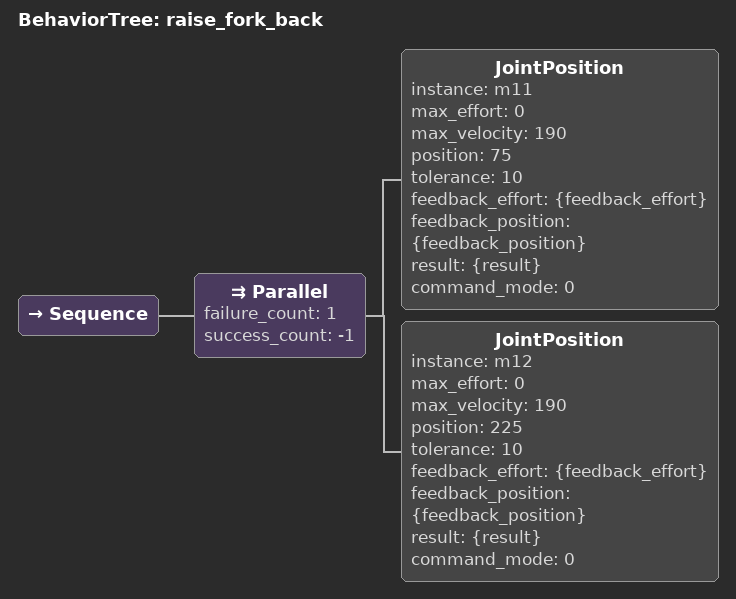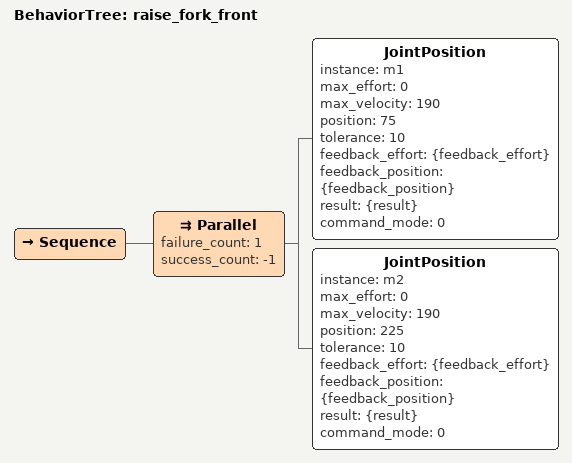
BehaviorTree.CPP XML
<?xml version="1.0" encoding="UTF-8"?>
<root BTCPP_format="4">
  <BehaviorTree ID="raise_fork_back">
    <Sequence>
      <Parallel failure_count="1"
                success_count="-1">
        <JointPosition instance="m11"
                       max_effort="0"
                       max_velocity="190"
                       position="75"
                       tolerance="10"
                       feedback_effort="{feedback_effort}"
                       feedback_position="{feedback_position}"
                       result="{result}"
                       command_mode="0"/>
        <JointPosition instance="m12"
                       max_effort="0"
                       max_velocity="190"
                       position="225"
                       tolerance="10"
                       feedback_effort="{feedback_effort}"
                       feedback_position="{feedback_position}"
                       result="{result}"
                       command_mode="0"/>
      </Parallel>
    </Sequence>
  </BehaviorTree>

  <BehaviorTree ID="raise_fork_front">
    <Sequence>
      <Parallel failure_count="1"
                success_count="-1">
        <JointPosition instance="m1"
                       max_effort="0"
                       max_velocity="190"
                       position="75"
                       tolerance="10"
                       feedback_effort="{feedback_effort}"
                       feedback_position="{feedback_position}"
                       result="{result}"
                       command_mode="0"/>
        <JointPosition instance="m2"
                       max_effort="0"
                       max_velocity="190"
                       position="225"
                       tolerance="10"
                       feedback_effort="{feedback_effort}"
                       feedback_position="{feedback_position}"
                       result="{result}"
                       command_mode="0"/>
      </Parallel>
    </Sequence>
  </BehaviorTree>

</root>
